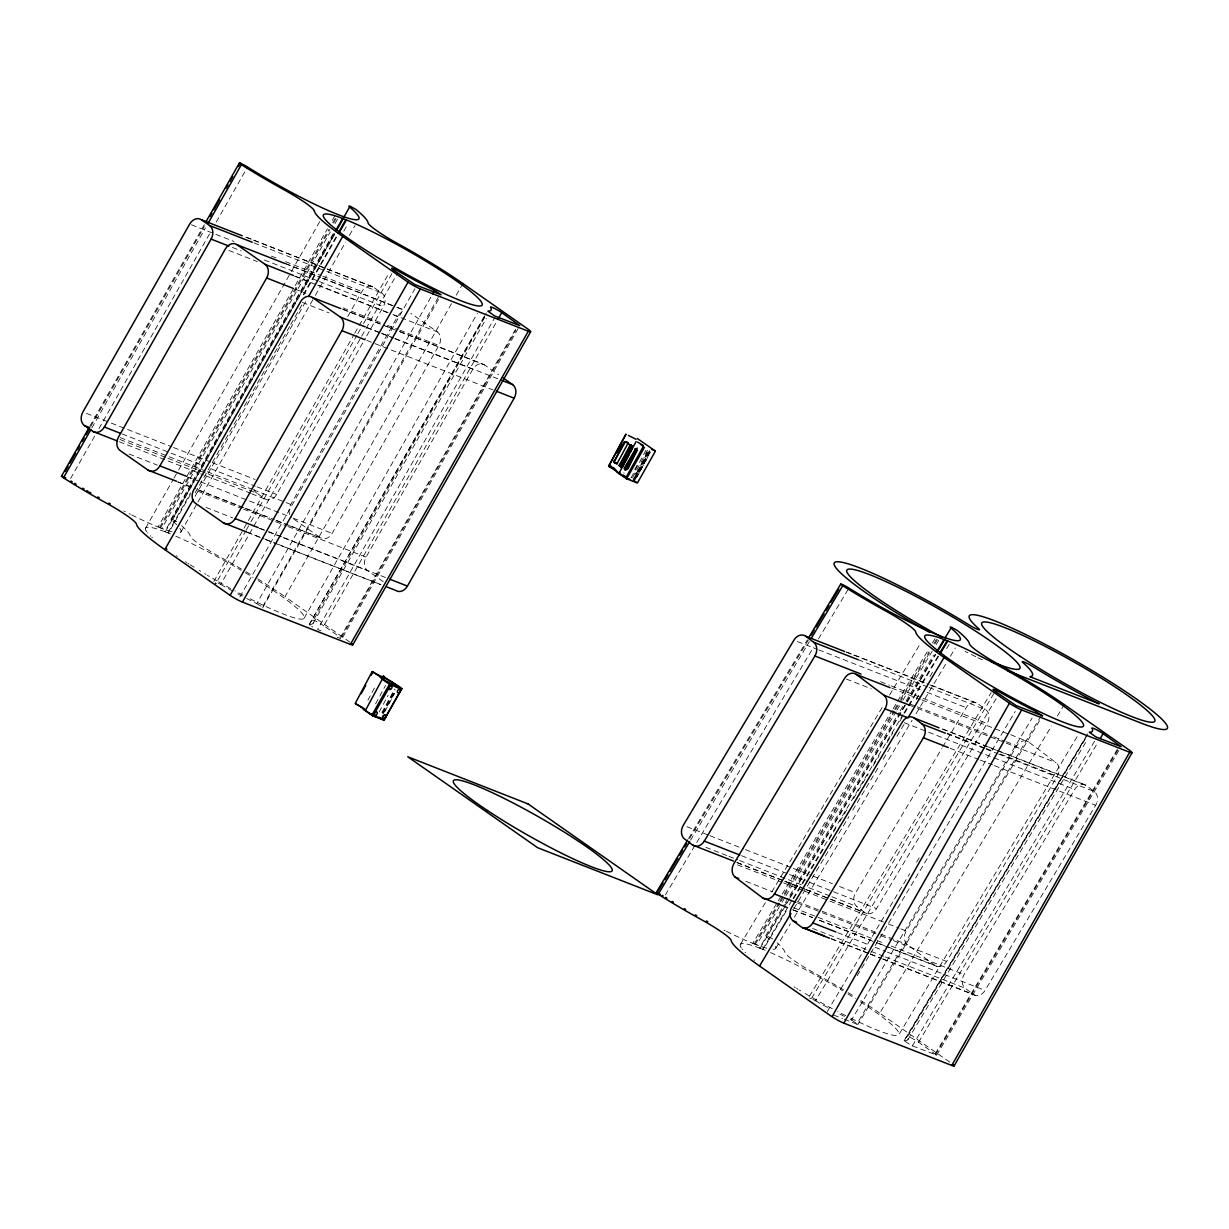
<?xml version="1.0" encoding="UTF-8"?>
<svg xmlns="http://www.w3.org/2000/svg" width="1229" height="1229" viewBox="0 0 1229 1229"><rect width="100%" height="100%" fill="white"/><g stroke="black" fill="none" stroke-linecap="round" stroke-linejoin="round"><path stroke-width="0.75" stroke-dasharray="5 3.75" d="M647.084 453.47L647.053 453.224A8.772 0.876 28.4 0 0 646.638 452.84L648.851 455.053L638.373 474.455L635.792 474.087A8.772 0.876 28.4 0 0 635.378 473.718L637.436 474.747M647.068 453.562L635.961 474.102M1087.665 733.867L904.114 1040.763L911.519 1045.556L936.636 1055.127L918.585 1042.207A7.697 0.891 29.6 0 0 910.996 1037.814A7.697 0.891 29.6 0 0 907.371 1036.83L1085.975 737.953M648.605 453.839L646.608 453.762L636.514 474.164M648.804 455.176L646.731 454.361M367.901 700.161L375.106 686.781M375.613 703.833L385.522 685.429M379.131 712.037L388.149 695.322M381.942 712.513L394.57 689.1M382.465 713.143L395.108 689.715M382.849 713.035L394.509 690.99M383.294 713.65L395.001 691.896M384.815 711.606L394.739 693.202M631.122 477.804L646.331 449.568M632.597 477.635L647.683 449.829M633.288 479.51L649.158 450.029M649.68 450.644L633.795 480.124L650.003 450.229M634.179 480.017L650.064 450.536M635.27 479.418L650.494 451.181M637.006 476.99L650.249 452.426M634.671 469.57L638.097 463.225M89.855 426.217L204.352 224.661M90.777 426.417L204.337 226.505M91.868 427.876L205.427 227.98M70.575 478.527L95.186 435.22M98.965 428.552L210.635 231.989M216.304 221.988L247.536 167.021M145.606 528.132L173.043 479.817M173.996 478.158L177.775 471.49M178.727 469.831L290.397 273.253M291.334 271.594L319.724 221.619M131.718 514.966A91.176 10.631 29.6 0 0 158.08 526.964L294.345 287.094M295.283 285.42L327.467 228.778M332.199 220.452L335.041 215.459M159.524 527.548L328.911 229.362M332.69 222.695L336.485 216.027M160.461 527.917L329.848 229.731M333.643 223.063L337.422 216.396M158.08 526.964L161.844 528.439L330.294 231.928M335.025 223.601L338.805 216.934M170.954 519.283L333.735 232.727M145.759 530.129A91.176 10.631 29.6 0 1 164.732 531.635L334.134 233.449M165.316 531.85L334.703 233.664M176.715 524.752A91.176 10.631 29.6 0 0 171.707 520.205A7.297 0.845 29.6 0 1 172.644 519.59L334.457 234.739M167.897 532.864L190.603 492.89M303.225 294.653L336.347 236.352M164.732 531.635L168.496 533.109L190.265 494.795M303.824 294.899L336.946 236.582M195.196 492.752L240.607 412.79M244.402 406.123L277.524 347.822M278.461 346.148L289.829 326.161M290.766 324.502L302.119 304.5M343.767 231.206L347.546 224.538M195.088 496.316L306.758 299.738M180.97 531.942L197.055 503.629M198.007 501.954L314.394 297.065M315.346 295.406L345.626 242.098M349.42 235.43L355.089 225.429M347.73 316.529L361.894 291.58A10.354 8.004 -68.6 0 1 373.601 287.279L381.804 293.009A10.354 8.004 -68.6 0 1 383.356 306.605L366.35 336.531M213.785 581.471L243.112 529.837M244.064 528.163L353.829 334.933M354.782 333.259L388.856 273.299M217.794 580.165L245.232 531.865M246.184 530.191L249.963 523.523M250.916 521.864L356.902 335.287M357.839 333.627L362.57 325.301M363.523 323.626L391.913 273.652M218.04 582.992A7.666 0.891 29.6 0 1 220.698 584.405L360.758 337.852M361.71 336.193L397.658 272.884M167.912 458.279L256.692 493.075L264.896 498.82A10.354 8.004 -68.6 0 0 276.602 494.504L365.397 338.19M289.721 514.521A10.354 8.004 -68.6 0 1 290.797 504.443L397.551 316.544A10.354 8.004 -68.6 0 1 404.172 311.26M239.855 597.002L414.926 288.815M246.614 598.462A101.485 11.844 29.6 0 0 255.448 602.963L256.753 603.608L432.762 293.762M262.929 606.051L439.89 294.53M262.622 607.925L440.197 296.45M349.896 642.168L285.005 596.726L451.55 303.548M456.266 295.206L462.918 283.546M276.033 520.297L320.431 537.703A10.354 8.004 -68.6 0 0 332.137 533.386L438.876 345.487A10.354 8.004 -68.6 0 0 437.34 331.891L410.824 313.334M304.177 618.202L477.344 313.364M310.184 625.284L309.37 624.363L486.331 312.857M309.37 624.363L486.53 312.811M309.57 624.317L310 624.347A101.561 11.844 29.6 0 0 312.965 621.075L484.825 317.067M313.149 623.303L486.315 318.449M495.487 316.329L317.589 629.494L322.92 631.583M515.519 329.264L340.448 637.436L323.841 625.807L496.07 322.628M383.218 581.655L367.625 570.732A10.354 8.004 -68.6 0 1 366.073 557.152L472.827 369.253A10.354 8.004 -68.6 0 1 484.533 364.936L498.575 374.768M341.647 636.899L515.765 330.386M342.83 637.144L518.838 327.298M688.593 838.439L807.361 639.863M689.53 838.624L808.298 640.048M690.621 840.098L809.389 641.523M665.35 894.958L813.567 647.145M818.483 638.926L848.901 588.061M740.35 944.533L765.867 901.856M771.766 892.008L883.666 704.924M889.55 695.076L919.983 644.196M726.462 931.367A91.176 10.631 29.6 0 0 752.809 943.365L777.358 902.332M778.341 900.703L781.275 895.772M782.258 894.128L892.193 710.316M893.176 708.687L928.509 649.603M932.442 643.028L936.375 636.468M754.253 943.949L778.802 902.916M779.785 901.272L893.637 710.9M894.62 709.256L899.536 701.052M900.519 699.409L928.986 651.816M933.886 643.612L938.802 635.408M755.205 944.318L779.739 903.284M780.722 901.64L783.672 896.724M784.655 895.081L894.589 711.268M895.572 709.625L929.923 652.184M934.823 643.981L938.756 637.421M752.809 943.365L756.588 944.84L781.122 903.822M782.105 902.178L785.054 897.247M786.038 895.603L895.972 711.806M896.955 710.162L901.856 701.959M902.839 700.315L932.289 651.078M936.206 644.518L940.139 637.943M765.713 935.638L784.363 904.467M785.346 902.823L899.213 712.451M900.181 710.808L905.097 702.604M906.08 700.96L933.564 655.011M740.396 946.253A91.176 10.631 29.6 0 1 759.476 948.035L789.018 898.86M789.909 897.155L905.834 703.556M906.71 701.851L935.284 654.32M760.06 948.25L789.955 898.245M790.477 897.37L906.772 702.957M907.294 702.082L935.761 654.489M762.641 949.264L788.158 906.587M789.141 904.959L792.091 900.027M793.058 898.384L903.008 714.571M903.976 712.943L938.341 655.503M759.476 948.035L763.24 949.51L786.806 910.121M793.673 898.629L825.089 846.12M829.007 839.545L835.874 828.069M839.806 821.494L847.657 808.375M853.556 798.527L868.273 773.901M873.174 765.698L879.073 755.85M886.923 742.715L892.807 732.868M899.689 721.392L903.607 714.817M904.59 713.189L938.941 655.733M916.204 699.516L920.137 692.956M929.954 676.549L933.871 669.974M946.637 648.651L949.587 643.719M793.903 908.584L848.87 816.67M852.788 810.111L879.303 765.79M883.221 759.23L892.054 744.467M896.97 736.263L905.804 721.484M775.714 948.342L790.431 923.732M794.364 917.172L912.148 720.225M916.081 713.665L946.499 662.784M950.432 656.225L955.332 648.021M929.954 684.952L977.9 703.741L985.919 709.794A10.354 8.004 -68.6 0 1 987.133 723.482L876.554 908.6A10.354 8.004 -68.6 0 1 864.801 912.532L856.782 906.48A10.354 8.004 -68.6 0 1 855.568 892.776L941.691 748.615M942.658 746.986L966.148 707.658A10.354 8.004 -68.6 0 1 977.9 703.741M809.512 996.227L991.096 692.618M811.616 998.255L994.2 693.002M812.784 999.392A7.666 0.891 29.6 0 1 815.441 1000.805L997.042 697.181M827.271 1011.544L909.721 873.681M916.588 862.19L920.521 855.63M857.197 975.672L1015.231 711.453M850.191 1019.363L851.497 1020.009L1032.099 718.043M934.9 965.395L907.432 944.671A10.354 8.004 -68.6 0 1 906.219 930.967L1016.813 745.865A10.354 8.004 -68.6 0 1 1028.565 741.932L1056.034 762.641A10.354 8.004 -68.6 0 1 1057.247 776.344L946.653 961.462A10.354 8.004 -68.6 0 1 934.9 965.395L878.09 943.119M844.292 1019.24L856.736 1024.11L1041.27 715.57M856.736 1024.11L857.98 1024.371L1039.565 720.747M949.71 1062.117L879.749 1013.126L1051.517 725.924M1057.386 716.061L1064.283 704.586M850.944 1018.257A91.176 10.631 29.6 0 0 898.921 1034.603L1078.54 734.281M904.114 1040.763L1087.865 733.821M907.878 1039.703L1087.511 739.366M912.333 1045.894L1096.867 737.354M918.585 1042.207L1098.204 741.87M1096.79 802.86A10.354 8.004 -68.6 0 1 1095.653 805.302L985.059 990.42A10.354 8.004 -68.6 0 1 973.307 994.353L965.287 988.3A10.354 8.004 -68.6 0 1 964.074 974.597L1074.653 789.479A10.354 8.004 -68.6 0 1 1086.405 785.546L1094.44 791.599A10.354 8.004 -68.6 0 1 1097.174 801.554M935.192 1053.837L1118.743 746.94M935.438 1054.958L1119.972 746.418M936.621 1055.204L1120.172 748.307M638.45 474.348L636.453 473.426M646.285 452.84L646.608 453.762M646.562 452.794L647.683 453.24M904.314 1040.717L904.744 1040.748A101.561 11.844 29.6 0 0 907.709 1037.476L907.371 1036.83M246.63 237.335L251.945 239.425M253.727 240.116L372.694 286.741M245.754 237.166L325.67 268.475M327.436 269.182L373.601 287.279M253.957 242.912L324.994 270.749M326.76 271.44L381.804 293.009M191.432 224.769L234.048 241.468M271.332 256.093L276.663 258.182M285.543 261.654L321.061 275.573M322.828 276.264L361.894 291.58M285.835 263.682L316.022 275.511M323.119 278.307L395.922 306.835M397.689 307.527L404.802 310.307M284.959 263.513L320.477 277.431M322.259 278.138L395.047 306.666M396.829 307.358L403.926 310.154M232.419 247.444L241.299 250.931M264.389 259.98L317.65 280.857M319.432 281.549L383.356 306.605M295.283 276.218L311.275 282.486M318.372 285.266L391.175 313.794M392.942 314.501L437.34 331.891M228.871 250.424L257.276 261.562M294.561 276.187L315.868 284.529M317.65 285.22L386.889 312.366M394.002 315.146L397.551 316.544M295.052 289.107L305.714 293.285M342.999 307.895L380.283 322.52M387.396 325.301L398.042 329.48M399.824 330.171L438.876 345.487M343.352 309.431L384.185 325.439M385.967 326.131L393.065 328.911M400.162 331.692L483.627 364.414M342.476 309.262L397.52 330.831M399.302 331.538L484.533 364.936M367.01 327.528L379.438 332.398M381.22 333.105L393.649 337.975M395.415 338.666L498.406 379.024M302.365 302.442L329.003 312.873M366.288 327.498L392.927 337.929M394.693 338.62L472.827 369.253M366.78 340.418L492.844 389.839M636.33 472.812L635.239 473.426M846.428 651.969L924.546 682.587M931.643 685.367L976.041 702.773M846.504 652.246L851.835 654.32M853.602 655.026L928.187 684.246M858.072 659.681L927.327 686.827M929.109 687.518L985.919 709.794M797.467 641.553L816.993 649.204M818.775 649.895L919.983 689.577M927.081 692.357L966.148 707.658M880.594 681.726L889.473 685.214M891.255 685.905L921.443 697.734M923.209 698.441L987.133 723.482M891.747 688.086L920.244 699.485M921.934 699.915L1009.024 734.281M1010.714 734.712L1028.565 741.932M846.351 679.053L871.207 688.793M910.274 704.109L915.605 706.199M917.372 706.89L991.957 736.125M993.723 736.816L1004.385 740.995M1006.152 741.686L1016.813 745.865M908.646 704.878L915.759 707.674M917.525 708.365L1004.539 742.47M1006.305 743.161L1056.034 762.641M942.505 728.92L986.887 746.31M988.669 747.002L1084.546 784.594M942.582 729.181L1086.405 785.546M947.16 733.206L984.444 747.816M986.211 748.507L993.324 751.288M1000.421 754.084L1057.247 776.344M947.052 733.836L984.337 748.461M986.119 749.152L996.765 753.331M998.547 754.022L1094.44 791.599M904.206 722.667L1074.653 789.479M950.048 748.246L978.453 759.368M980.235 760.075L992.663 764.945M994.43 765.636L1095.653 805.302M86.46 413.374L109.55 422.423M111.317 423.114L171.691 446.772M173.473 447.479L210.758 462.089M212.54 462.78L255.156 479.494M122.117 433.96L203.799 465.975M210.912 468.756L255.294 486.162M257.076 486.853L276.602 494.504M120.35 437.647L205.581 471.045M207.348 471.736L251.745 489.142M253.512 489.833L290.797 504.443M119.966 439.49L166.13 457.587M119.29 441.749L203.661 474.993M205.427 475.684L250.685 493.244M251.592 493.781L265.802 499.343M128.984 454.008L157.404 465.146M187.591 476.975L198.96 481.2M200.742 481.891L291.304 517.378M293.07 518.085L332.137 533.386M178.374 482.029L196.133 488.988M197.915 489.68L274.267 519.606M177.514 481.86L191.709 487.421M198.821 490.202L243.204 507.608M244.986 508.299L269.842 518.039M276.94 520.835L287.601 524.998M289.368 525.705L321.337 538.225M197.393 491.047L241.79 508.437M243.557 509.129L273.744 520.958M275.526 521.664L286.173 525.828M287.955 526.534L366.073 557.152M260.026 528.332L267.139 531.112M268.905 531.804L281.333 536.674M283.116 537.38L386.106 577.738M206.042 507.408L232.665 517.855M259.304 528.286L266.416 531.066M268.183 531.773L367.625 570.732M246.553 531.942L264.312 538.901M266.078 539.592L276.74 543.771M278.507 544.462L381.497 584.835M247.459 532.464L263.436 538.732M265.218 539.423L380.637 584.666M337.145 637.16L340.694 638.558M686.873 826.671L708.181 835.013M709.963 835.705L743.699 848.932M745.465 849.623L791.645 867.72M793.412 868.427L811.171 875.386M812.953 876.077L832.479 883.728M839.576 886.508L855.568 892.776M741.594 855.707L787.774 873.804M789.54 874.495L807.299 881.454M809.081 882.161L876.554 908.6M705.845 847.319L727.153 855.676M728.935 856.367L737.815 859.854M739.581 860.546L801.738 884.911M808.836 887.691L830.143 896.033M831.925 896.74L856.782 906.48M736.954 862.42L783.119 880.517M784.901 881.208L804.427 888.874M806.209 889.566L864.801 912.532M737.031 862.697L783.211 880.778M784.978 881.485L804.519 889.135M806.285 889.827L866.66 913.5M737.538 864.863L781.921 882.268M783.703 882.96L803.228 890.61M805.01 891.302L828.1 900.35M829.867 901.057L886.693 923.317M888.459 924.008L899.121 928.187M900.903 928.894L906.219 930.967M745.849 881.347L772.488 891.793M797.344 901.533L820.434 910.581M822.201 911.273L879.027 933.548M880.809 934.24L907.432 944.671M797.498 903.008L820.588 912.056M822.355 912.748L879.181 935.023M880.947 935.715L891.609 939.893M893.391 940.584L946.653 961.462M793.611 907.785L875.294 939.801M877.06 940.492L884.173 943.273M891.271 946.069L964.074 974.597M792.859 909.721L812.384 917.372M819.482 920.152L870.977 940.339M792.935 909.982L812.461 917.633M819.574 920.429L874.618 941.998M876.385 942.689L936.759 966.347M837.686 932.657L867.874 944.486M874.971 947.267L885.617 951.446M887.399 952.137L985.059 990.42M812.584 928.448L869.395 950.724M871.177 951.415L883.605 956.285M885.387 956.976L965.287 988.3M831.265 938.679L868.55 953.289M870.316 953.981L880.978 958.159M882.76 958.85L973.307 994.353M831.342 938.941L868.626 953.55M870.409 954.257L881.055 958.42M882.837 959.127L975.165 995.306M833.646 1015.062L842.526 1018.534M172.644 519.59L176.699 521.741M256.753 603.608L262.422 607.034M851.497 1020.009L857.98 1024.371M220.698 584.405L223.678 586.079A101.485 11.844 29.6 0 0 232.926 591.18M815.441 1000.805L818.422 1002.48A101.485 11.844 29.6 0 0 830.743 1009.239M311.72 626.36L312.704 626.974M293.9 519.13L320.431 537.703M772.764 939.033L767.388 935.991A7.297 0.845 29.6 0 0 766.45 936.606A91.176 10.631 29.6 0 1 770.998 940.692M623.671 472.873A9.125 1.06 29.6 0 1 624.224 473.15M631.414 477.589A9.125 1.06 29.6 0 1 631.675 477.789M632.95 478.864A9.125 1.06 29.6 0 1 633.273 479.295M860.315 1001.773A91.176 10.631 29.6 0 1 898.921 1034.603M845.767 1015.676A91.176 10.631 29.6 0 1 837.794 1011.575M832.356 1008.717A91.176 10.631 29.6 0 1 802.045 991.665M800.693 990.851A91.176 10.631 29.6 0 1 799.342 990.052M798.005 989.253A91.176 10.631 29.6 0 1 796.684 988.454M795.347 987.64A91.176 10.631 29.6 0 1 794.042 986.841M754.714 960.387A91.176 10.631 29.6 0 1 753.915 959.772M745.557 952.659A91.176 10.631 29.6 0 1 745.066 952.183M742.608 949.587A91.176 10.631 29.6 0 1 741.978 948.819M741.195 947.759A91.176 10.631 29.6 0 1 740.503 946.53M763.24 949.51A91.176 10.631 29.6 0 1 765.237 950.324M770.491 952.552A91.176 10.631 29.6 0 1 842.587 990.682M847.841 993.892A91.176 10.631 29.6 0 1 855.445 998.655M775.56 946.345A91.176 10.631 29.6 0 1 772.887 949.28M766.712 948.22A91.176 10.631 29.6 0 1 756.588 944.84M725.171 930.722A91.176 10.631 29.6 0 1 723.881 930.076M844.323 1016.398A101.485 11.844 29.6 0 1 836.826 1012.496M843.693 989.913A101.485 11.844 29.6 0 0 814.673 973.23A32.384 3.779 29.6 0 1 784.901 952.383A101.546 11.844 29.6 0 0 777.127 942.751M848.118 992.602A101.485 11.844 29.6 0 1 855.307 997.042M860.853 1000.544A101.485 11.844 29.6 0 1 879.703 1013.111M809.65 998.025A7.666 0.891 29.6 0 1 811.032 998.562M256.692 493.075A10.354 8.004 -68.6 0 1 254.065 489.557M258.213 580.672A91.176 10.631 29.6 0 1 304.131 618.279A91.176 10.631 29.6 0 1 247.075 597.263M243.05 595.189A91.176 10.631 29.6 0 1 234.862 590.842M230.714 588.599A91.176 10.631 29.6 0 1 218.255 581.624M216.872 580.841A91.176 10.631 29.6 0 1 207.302 575.264M205.95 574.45A91.176 10.631 29.6 0 1 204.598 573.651M200.619 571.255A91.176 10.631 29.6 0 1 199.298 570.44M194.105 567.245A91.176 10.631 29.6 0 1 190.311 564.879M189.082 564.08A91.176 10.631 29.6 0 1 187.837 563.297M186.624 562.513A91.176 10.631 29.6 0 1 185.41 561.745M177.299 556.399A91.176 10.631 29.6 0 1 176.193 555.646M152.427 537.749A91.176 10.631 29.6 0 1 151.858 537.242M150.814 536.259A91.176 10.631 29.6 0 1 150.322 535.783M147.864 533.186A91.176 10.631 29.6 0 1 147.541 532.802M146.697 531.711A91.176 10.631 29.6 0 1 145.898 530.421M168.496 533.109A91.176 10.631 29.6 0 1 170.493 533.924M175.747 536.151A91.176 10.631 29.6 0 1 241.13 570.271M245.17 572.683A91.176 10.631 29.6 0 1 253.097 577.492M179.88 528.378A91.176 10.631 29.6 0 1 178.144 532.879M171.983 531.819A91.176 10.631 29.6 0 1 161.844 528.439M130.428 514.321A91.176 10.631 29.6 0 1 129.137 513.676M125.189 511.679A91.176 10.631 29.6 0 1 123.868 511.003M242.082 596.096A101.485 11.844 29.6 0 1 234.462 592.025M241.437 569.058A101.485 11.844 29.6 0 0 219.93 556.845A32.384 3.779 29.6 0 1 190.157 535.982A101.546 11.844 29.6 0 0 181.078 525.198M245.969 571.731A101.485 11.844 29.6 0 1 253.374 576.201M257.706 578.859A101.485 11.844 29.6 0 1 284.959 596.71M312.627 620.43A7.697 0.891 29.6 0 1 316.252 621.413A7.697 0.891 29.6 0 1 323.841 625.807M982.401 659.85A113.974 13.304 29.6 0 1 977.439 657.484M975.749 656.67A113.974 13.304 29.6 0 1 965.118 651.401"/><path stroke-width="1.5" d="M641 444.714L642.859 445.82M624.255 468.218L625.331 469.985L626.421 469.632L636.837 450.352L635.762 448.585L624.301 468.095L625.192 468.449L636.345 448.877M637.221 448.047L626.744 467.312L627.481 468.833M637.16 450.229L627.927 468.802M625.346 441.795L614.392 461.305L615.022 462.826A8.88 0.876 28.4 0 0 616.62 463.671L617.511 463.947M613.686 461.029L614.254 462.534A10.155 1.014 28.4 0 0 615.668 463.287L617.373 463.041L627.65 443.992L627.067 442.501A9.817 0.968 28.4 0 1 625.515 441.657L623.979 441.979L614.392 461.305M625.192 468.449L625.622 469.893L624.501 469.447M621.029 467.051L632.059 446.127A10.078 0.999 28.4 0 1 630.4 444.729L631.214 445.036L619.954 465.837L619.139 465.591L630.323 444.698M630.754 445.789L629.786 445.405M372.187 671.572L355.181 703.495A10.109 1.183 29.6 0 0 359.482 706.045L362.478 708.134A10.155 1.183 29.6 0 0 365.305 710.685L372.556 715.677M361.203 693.694L365.704 685.336M371.112 675.305L372.925 671.956A9.125 1.06 29.6 0 0 381.758 676.626L382.142 676.78A9.125 1.06 29.6 0 0 383.878 677.225M365.305 710.685L382.434 678.9C384.877 683.247 415.556 696.06 394.448 683.601A10.155 1.183 29.6 0 0 387.949 679.622L384.969 677.532M608.601 466.221L625.868 434.206M625.945 434.344L608.678 466.344A10.155 1.183 29.6 0 0 613.025 468.91L616.006 470.999A10.155 1.183 29.6 0 0 618.848 473.549L626.606 478.788L644.534 447.248M616.881 452.61L621.306 444.422M621.106 467.573L632.582 446.281A8.772 0.876 28.4 0 1 631.46 445.297M621.475 467.711L632.075 448.063M636.115 441.534L618.848 473.549M622.243 467.02L628.741 455.083M630.416 451.98L631.967 449.092M620.43 464.977L619.508 464.47M609.507 466.252A10.155 1.183 29.6 0 1 608.939 465.899L609.215 465.376M351.402 643.289A10.354 1.214 29.6 0 1 350.388 644.395L242.42 602.087A10.354 1.214 29.6 0 1 230.622 595.696L164.809 549.624A101.5 11.844 29.6 0 1 136.465 524.122A32.415 3.779 29.6 0 0 106.631 503.245A101.546 11.844 29.6 0 1 64.584 478.557L61.45 476.253L88.903 427.892M206.242 221.328L239.363 163.027L240.3 163.211A7.297 0.845 29.6 0 1 247.536 167.021A91.176 10.631 29.6 0 0 335.978 213.785L339.757 215.275A91.176 10.631 29.6 0 0 349.62 207.025A7.297 0.845 29.6 0 1 350.542 206.426L356.057 209.56A101.546 11.844 29.6 0 1 368.055 222.802A32.384 3.779 29.6 0 0 397.843 243.665A101.485 11.844 29.6 0 1 462.872 283.53M65.229 471.383L68.071 466.39M69.961 463.056L75.645 453.071M77.535 449.737L79.424 446.404M82.266 441.411L84.156 438.077M86.045 434.743L88.887 429.751M210.021 216.519L211.91 213.185M213.8 209.852L219.484 199.866M226.105 188.191L227.995 184.872M229.9 181.539L232.727 176.53M238.411 166.545L240.3 163.211M63.478 477.851L90.915 429.551M208.269 222.987L241.391 164.686L239.363 163.073M92.651 431.318A10.354 8.004 -68.6 0 0 104.373 427.001L211.111 239.102A10.354 8.004 -68.6 0 0 209.575 225.506L201.372 219.761A10.354 8.004 -68.6 0 0 189.665 224.077L82.911 411.976A10.354 8.004 -68.6 0 0 84.448 425.572L92.651 431.318L117.523 441.057M148.187 470.2A10.354 8.004 -68.6 0 0 159.893 465.883L266.647 277.984A10.354 8.004 -68.6 0 0 265.095 264.389L237.028 244.725A10.354 8.004 -68.6 0 0 225.306 249.041L118.568 436.94A10.354 8.004 -68.6 0 0 120.104 450.536L148.187 470.2L176.607 481.322M336.024 230.115L342.645 218.455L346.409 219.93A91.176 10.631 29.6 0 1 478.972 299.016A91.176 10.631 29.6 0 1 386.106 262.622A91.176 10.631 29.6 0 1 342.645 218.455M336.592 230.33L343.214 218.67M343.936 217.026L349.62 207.025M338.236 233.018L345.81 219.684M338.835 233.264L346.409 219.93M164.809 549.624L193.199 499.65M308.648 296.404L342.707 236.444A101.485 11.844 29.6 0 1 314.378 210.942M223.463 522.893A10.354 8.004 -68.6 0 0 235.169 518.592L341.923 330.678A10.354 8.004 -68.6 0 0 340.372 317.097L312.289 297.433A10.354 8.004 -68.6 0 0 300.583 301.735L193.844 489.649A10.354 8.004 -68.6 0 0 195.38 503.229L223.463 522.893L246.553 531.942M230.115 595.343L408.028 282.178L342.707 236.444M242.42 602.087L420.333 288.907L528.301 331.215L350.388 644.395M432.762 293.762L434.651 290.443L441.15 294.791L414.834 284.575L393.802 270.319A7.666 0.891 29.6 0 1 392.174 268.26A7.666 0.891 29.6 0 1 398.611 271.225L401.576 272.899A101.485 11.844 29.6 0 0 433.361 289.798L434.651 290.443M497.96 319.294L501.739 312.627A7.697 0.891 29.6 0 0 494.15 308.233A7.697 0.891 29.6 0 0 490.54 307.25L490.878 307.895A101.561 11.844 29.6 0 1 487.913 311.167L494.688 315.976L519.79 325.639L501.739 312.627M352.754 644.902L530.667 331.722M386.828 586.924L395.707 590.396A10.354 8.004 -68.6 0 0 407.413 586.095L514.152 398.181A10.354 8.004 -68.6 0 0 512.616 384.6L503.26 378.04M371.834 715.247L389.624 683.938M372.402 715.432L373.063 715.923L390.853 684.614M401.606 688.609L384.078 720.209M373.063 715.923L383.863 720.163L401.806 688.778M608.662 466.252L610.214 466.851L610.721 465.96L609.231 465.376M624.455 476.038L624.731 477.19M624.44 477.021L624.947 476.13M643.259 446.542L625.653 478.127M634.379 481.092L633.381 481.107A10.155 1.183 29.6 0 0 633.565 481M626.206 478.603L637.405 483.028L655.318 451.273M953.335 1064.79A10.354 1.214 29.6 0 1 951.768 1065.435L843.801 1023.127A10.354 1.214 29.6 0 1 832.002 1016.736L1009.393 703.218L944.087 657.484A101.485 11.844 29.6 0 1 915.743 631.983A32.415 3.779 29.6 0 0 885.909 611.105A101.546 11.844 29.6 0 1 843.862 586.417L840.744 584.144M843.801 1023.127L1021.698 709.947L1129.666 752.256L951.768 1065.435M954.119 1065.942L1132.032 752.762M831.495 1016.383L759.553 966.025A101.5 11.844 29.6 0 1 731.209 940.523A32.415 3.779 29.6 0 0 701.375 919.645A101.546 11.844 29.6 0 1 659.328 894.942L656.194 892.653L687.61 840.083M809.327 636.576L840.744 584.067L841.665 584.251A7.297 0.845 29.6 0 1 848.901 588.061A91.176 10.631 29.6 0 0 937.358 634.825L941.122 636.299A91.176 10.631 29.6 0 0 950.985 628.065A7.297 0.845 29.6 0 1 951.922 627.451L957.437 630.585A101.546 11.844 29.6 0 1 969.435 643.842A32.384 3.779 29.6 0 0 999.223 664.705A101.485 11.844 29.6 0 1 1064.237 704.57L1129.174 750.028A10.354 1.214 29.6 0 1 1129.666 752.256M658.114 891.148L663.03 882.944M664.981 879.657L667.931 874.741M669.897 871.453L677.747 858.318M679.714 855.046L682.663 850.115M684.614 846.842L686.581 843.555M811.248 635.132L814.182 630.2M816.148 626.913L823.998 613.793M825.965 610.506L828.914 605.59M830.881 602.302L838.731 589.167M658.222 894.251L689.638 841.742M811.34 638.235L842.756 585.711M692.572 845.03A10.354 8.004 -68.6 0 0 704.309 841.097L814.904 655.979A10.354 8.004 -68.6 0 0 813.69 642.275L805.656 636.238A10.354 8.004 -68.6 0 0 793.919 640.155L683.324 825.274A10.354 8.004 -68.6 0 0 684.538 838.977L692.572 845.03L733.406 861.037M762.671 897.892A10.354 8.004 -68.6 0 0 774.424 893.959L885.003 708.841A10.354 8.004 -68.6 0 0 883.789 695.138L856.321 674.429A10.354 8.004 -68.6 0 0 844.569 678.362L733.99 863.465A10.354 8.004 -68.6 0 0 735.203 877.168L762.671 897.892L787.528 907.632M937.143 650.986L944.01 639.495L947.774 640.97A91.176 10.631 29.6 0 1 1080.337 720.056A91.176 10.631 29.6 0 1 987.486 683.662A91.176 10.631 29.6 0 1 944.01 639.495M945.101 637.912L950.985 628.065M937.712 651.201L944.594 639.71M939.325 653.859L947.175 640.724M940.907 652.461L947.774 640.97M759.553 966.025L790.954 913.5M908.738 716.568L944.087 657.484M812.815 922.918L923.409 737.799A10.354 8.004 -68.6 0 0 922.196 724.096L914.176 718.043A10.354 8.004 -68.6 0 0 902.424 721.976L791.829 907.094A10.354 8.004 -68.6 0 0 793.043 920.798L801.078 926.835A10.354 8.004 -68.6 0 0 812.815 922.918L835.904 931.966M1100.17 738.598L1103.12 733.667A7.697 0.891 29.6 0 0 1095.531 729.273A7.697 0.891 29.6 0 0 1091.905 728.29L1092.243 728.935A101.561 11.844 29.6 0 1 1089.278 732.207L1096.053 737.016L1121.155 746.679L1103.12 733.667M634.594 449.046L635.47 449.399M608.908 465.791L609.753 465.806A10.155 1.183 29.6 0 0 613.532 468.019L616.267 470.553M622.135 467.112L620.783 466.974A10.078 0.999 28.4 0 1 619.139 465.607M61.496 476.161L62.387 476.391A7.297 0.845 29.6 0 1 63.386 476.806M625.346 441.795L626.329 441.979A9.11 0.906 28.4 0 0 627.865 442.793L628.726 443.454M636.376 448.877L635.762 448.585M372.786 715.8L375.152 716.492M370.282 713.865L371.189 714.326A10.155 1.183 29.6 0 0 373.032 715.324M636.468 482.444L634.748 481.169M400.055 687.81L396.89 686.396A10.155 1.183 29.6 0 0 397.259 686.043L400.101 687.764M375.029 716.492L374.507 716.077A10.155 1.183 29.6 0 1 373.939 715.785M636.1 439.306L628.388 435.419M201.372 219.761L242.205 235.768M209.575 225.506L252.191 242.221M237.028 244.725L284.959 263.513M211.111 239.102L228.871 246.061M265.095 264.389L293.516 275.526M266.647 277.984L293.285 288.416M312.289 297.433L340.71 308.571M340.372 317.097L365.228 326.837M501.954 380.422L512.616 384.6M653.982 450.321L651.416 449.307M625.515 441.657L626.283 441.964M341.923 330.678L364.998 339.726M496.393 391.221L514.152 398.181M627.067 442.501L628.004 442.87M627.65 443.992L629.033 444.529M626.744 467.312L627.727 467.681M614.254 462.534L615.022 462.826M615.714 463.318L616.62 463.671M1008.01 670.942L1141.188 723.128A113.974 13.304 29.6 0 0 1144.383 704.739A113.974 13.304 29.6 0 0 1014.493 629.263A113.974 13.304 29.6 0 0 978.745 628.726A8.603 0.999 29.6 0 1 977.47 629.309A8.603 0.999 29.6 0 1 969.266 625.023A113.974 13.304 29.6 0 0 836.089 561.868A113.974 13.304 29.6 0 0 929.646 632.397M805.656 636.238L844.722 651.539M813.69 642.275L858.072 659.681M814.904 655.979L861.068 674.076M856.321 674.429L890.057 687.656M883.789 695.138L908.646 704.878M914.176 718.043L939.033 727.798M885.003 708.841L908.093 717.89M922.196 724.096L945.285 733.145M923.409 737.799L948.266 747.539M104.373 427.001L120.35 433.269M84.448 425.572L89.778 427.661M159.893 465.883L186.531 476.33M235.169 518.592L258.259 527.64M389.654 579.136L407.413 586.095M704.309 841.097L739.827 855.015M735.203 877.168L738.752 878.566M774.424 893.959L795.731 902.301M793.043 920.798L796.607 922.18M802.844 927.542L824.152 935.884M802.936 927.803L829.56 938.249M643.259 445.482L637.574 442.102M372.279 715.37L370.252 713.941M610.214 466.851L610.26 466.882A7.021 0.814 29.6 0 0 615.145 469.586L614.392 469.109M241.391 164.686L242.497 165.377A101.546 11.844 29.6 0 0 284.544 190.065A32.415 3.779 29.6 0 1 314.363 210.942M647.406 445.497L637.39 438.553M408.028 282.178L408.535 282.516A10.354 1.214 29.6 0 0 420.333 288.907M1009.393 703.218L1009.9 703.556A10.354 1.214 29.6 0 0 1021.698 709.947M462.918 283.546L527.809 328.988A10.354 1.214 29.6 0 1 528.301 331.215M648.098 445.973L655.287 450.997M381.205 718.304L382.956 719.595L379.838 718.243A10.155 1.183 29.6 0 0 380.13 717.828L380.13 717.828M618.878 472.935A10.155 1.183 29.6 0 1 616.282 470.599M621.567 467.358A8.772 0.876 28.4 0 1 620.23 466.19M625.192 477.451A10.155 1.183 29.6 0 0 627.911 478.88L628.603 478.665A7.036 0.814 29.6 0 0 629.832 479.218M627.374 478.158A7.036 0.814 29.6 0 1 626.053 477.482M624.977 476.913A7.036 0.814 29.6 0 1 621.813 475.024M621.259 474.671A7.036 0.814 29.6 0 1 618.801 472.673M613.885 468.065A9.125 1.06 29.6 0 1 613.056 467.604M611.412 466.667A9.125 1.06 29.6 0 1 610.997 466.421M610.214 465.945A9.125 1.06 29.6 0 1 609.83 465.699M623.733 475.285A9.125 1.06 29.6 0 1 623.318 475.055M620.061 472.95A9.125 1.06 29.6 0 1 619.462 472.535M707.766 921.719A91.176 10.631 29.6 0 1 706.398 920.982M696.72 915.682A91.176 10.631 29.6 0 1 695.322 914.898M685.659 909.399A91.176 10.631 29.6 0 1 684.276 908.6M673.477 902.194A91.176 10.631 29.6 0 1 672.155 901.379M666.932 898.184A91.176 10.631 29.6 0 1 665.642 897.385M657.315 892.853A7.297 0.845 29.6 0 1 658.114 893.206M660.004 894.113A7.297 0.845 29.6 0 1 660.511 894.374M662.339 895.388A7.297 0.845 29.6 0 1 663.122 895.833M166.975 549.209A91.176 10.631 29.6 0 1 166.038 548.533M110.272 503.844A91.176 10.631 29.6 0 1 108.905 503.091M99.196 497.73A91.176 10.631 29.6 0 1 97.813 496.946M90.915 492.998A91.176 10.631 29.6 0 1 89.533 492.199M88.165 491.4A91.176 10.631 29.6 0 1 86.813 490.601M84.094 489.004A91.176 10.631 29.6 0 1 82.742 488.19M76.09 484.18A91.176 10.631 29.6 0 1 74.785 483.381M72.188 481.783A91.176 10.631 29.6 0 1 70.898 480.985M64.768 477.466A7.297 0.845 29.6 0 1 65.767 477.973M215.889 583.498A7.666 0.891 29.6 0 1 215.428 583.16M379.07 717.628A9.125 1.06 29.6 0 1 377.149 717.121M376.658 716.922A9.125 1.06 29.6 0 1 374.446 715.908M373.001 715.17A9.125 1.06 29.6 0 1 369.821 713.404M369.284 713.081A9.125 1.06 29.6 0 1 363.4 708.734M364.168 708.518A9.125 1.06 29.6 0 1 364.414 708.58M379.085 717.106A9.125 1.06 29.6 0 1 379.223 717.337M363.108 707.75A9.125 1.06 29.6 0 1 355.795 703.741M382.419 678.9A10.155 1.183 29.6 0 1 379.607 676.396L376.612 674.26A10.109 1.183 29.6 0 1 372.295 671.725M383.725 676.196A10.109 1.183 29.6 0 1 384.907 677.456M383.125 675.95A9.125 1.06 29.6 0 1 384.032 676.933M396.199 685.843A9.125 1.06 29.6 0 1 387.918 682.172A9.125 1.06 29.6 0 1 380.529 676.949M380.698 676.657A9.125 1.06 29.6 0 1 382.434 677.102L382.803 677.24A9.125 1.06 29.6 0 1 391.129 681.603A9.125 1.06 29.6 0 1 396.352 685.552M942.167 637.39A99.472 11.599 29.6 0 1 848.133 569.242A99.472 11.599 29.6 0 1 972.477 629.156A99.472 11.599 29.6 0 1 996.581 663.599M995.536 663.184A99.472 11.599 29.6 0 1 993.385 662.323M992.295 661.863A99.472 11.599 29.6 0 1 991.173 661.402M1042.515 715.831L1016.199 705.615L995.167 691.359A7.666 0.891 29.6 0 1 993.539 689.3A7.666 0.891 29.6 0 1 999.976 692.265L1002.956 693.939A101.485 11.844 29.6 0 0 1034.726 710.838L1042.515 715.831M392.251 684.737L387.381 682.156L388.318 682.541A10.155 1.183 29.6 0 0 391.498 684.23L392.266 684.707M1098.972 703.725L1029.902 676.657A113.974 13.304 29.6 0 0 1023.035 662.692A8.741 1.014 29.6 0 1 1024.325 662.108A8.741 1.014 29.6 0 1 1032.637 666.456A113.974 13.304 29.6 0 0 1098.926 703.71L1098.972 703.725M527.994 803.904L407.767 756.772L537.626 847.703L657.853 894.82L527.994 803.904M384.308 718.596A2.074 1.29 -55 0 0 385.46 715.386A2.074 1.29 -55 0 0 382.603 716.922A2.074 1.29 -55 0 0 384.201 718.519A2.074 1.29 -55 0 0 385.353 715.309A2.074 1.29 -55 0 0 382.711 716.999A2.074 1.29 -55 0 0 384.308 718.596M390.438 689.392A2.074 1.29 -55 0 0 391.851 686.197A2.074 1.29 -55 0 0 389.086 687.518A2.074 1.29 -55 0 0 390.438 689.392M398.918 692.71A2.074 1.29 -55 0 0 400.27 689.515A2.074 1.29 -55 0 0 397.52 690.898A2.074 1.29 -55 0 0 398.918 692.71M375.92 715.217A2.074 1.29 -55 0 0 376.98 712.006A2.074 1.29 -55 0 0 374.246 713.711A2.074 1.29 -55 0 0 375.92 715.217M1019.624 655.963A99.472 11.599 29.6 0 0 1154.753 721.3A99.472 11.599 29.6 0 0 1030.532 639.049A99.472 11.599 29.6 0 0 1019.624 655.963M487.467 810.525A91.176 10.631 29.6 0 0 611.996 870.992A91.176 10.631 29.6 0 0 498.974 795.87A91.176 10.631 29.6 0 0 487.467 810.525"/></g></svg>
